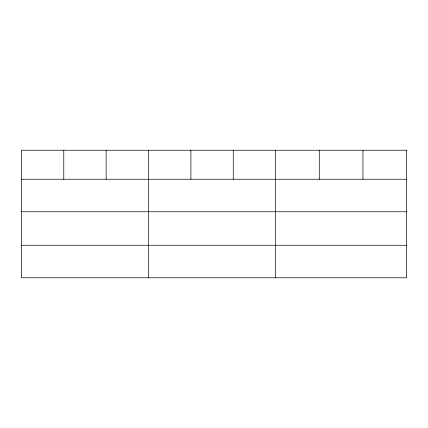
<?xml version="1.0" encoding="UTF-8"?>
<svg xmlns="http://www.w3.org/2000/svg" width="428" height="428" viewBox="0 0 428 428"><rect width="100%" height="100%" fill="white"/><g stroke="black" fill="none" stroke-linecap="round" stroke-linejoin="round"><path stroke-width="0.64" d="M21.4 179.241L406.6 179.241M21.4 211.758L406.6 211.758M21.4 245.26L406.6 245.26M362.944 150.223L362.944 179.241M319.288 150.223L319.288 179.241M275.632 150.223L275.632 277.777M233.26 150.223L233.26 179.241M190.888 150.223L190.888 179.241M148.516 150.223L148.516 277.777M106.144 150.223L106.144 179.241M63.772 150.223L63.772 179.241M406.6 150.223L21.4 150.223L21.4 277.777L406.6 277.777L406.6 150.223"/></g></svg>
